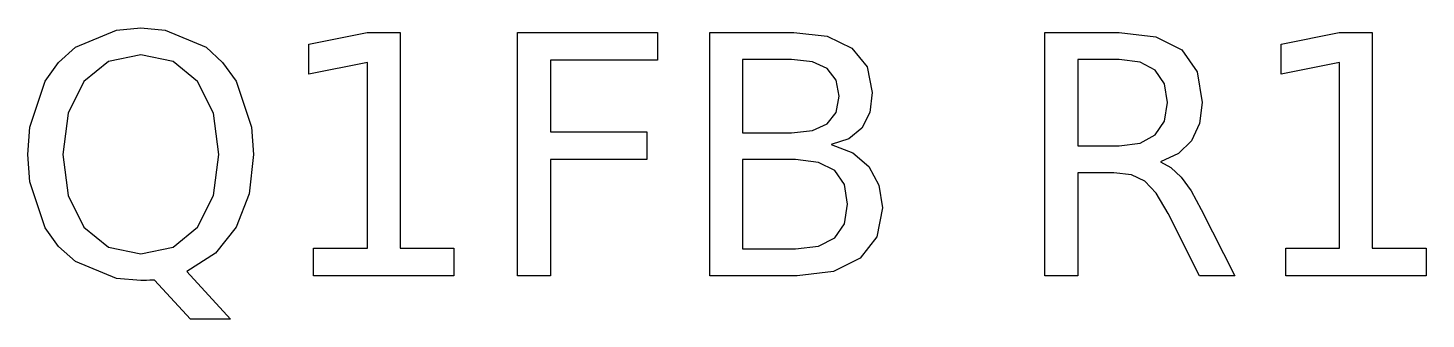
# Model space of a CAD drawing. Header units: millimetres. Extents: x 2 to 12.6, y 2.4 to 4.6.
import ezdxf

# ---------------------------------------------------------------- set-up
doc = ezdxf.new("R2010")
doc.units = ezdxf.units.MM

msp = doc.modelspace()

# ---------------------------------------------------------------- linework, layer by layer
for points in [[(3.202, 2.759), (3.531, 2.4), (3.23, 2.4), (2.957, 2.695), (2.921, 2.693), (2.895, 2.691), (2.874, 2.69), (2.854, 2.69), (2.669, 2.706), (2.359, 2.836), (2.232, 2.949), (2.131, 3.09), (2.015, 3.438), (2, 3.644), (2.015, 3.851), (2.131, 4.199), (2.232, 4.34), (2.359, 4.454), (2.669, 4.584), (2.854, 4.6), (3.037, 4.584), (3.347, 4.454), (3.472, 4.34), (3.574, 4.199), (3.69, 3.851), (3.704, 3.644), (3.672, 3.347), (3.575, 3.095), (3.418, 2.897), (3.202, 2.759)], [(4.16, 2.935), (4.567, 2.935), (4.567, 4.34), (4.124, 4.251), (4.124, 4.478), (4.564, 4.567), (4.813, 4.567), (4.813, 2.935), (5.22, 2.935), (5.22, 2.726), (4.16, 2.726), (4.16, 2.935)], [(5.701, 4.567), (6.759, 4.567), (6.759, 4.357), (5.95, 4.357), (5.95, 3.814), (6.68, 3.814), (6.68, 3.605), (5.95, 3.605), (5.95, 2.726), (5.701, 2.726), (5.701, 4.567)], [(7.154, 4.567), (7.79, 4.567), (8.042, 4.537), (8.229, 4.448), (8.345, 4.305), (8.383, 4.112), (8.364, 3.96), (8.304, 3.843), (8.207, 3.762), (8.072, 3.718), (8.236, 3.657), (8.358, 3.553), (8.434, 3.413), (8.46, 3.241), (8.418, 3.022), (8.292, 2.86), (8.089, 2.759), (7.815, 2.726), (7.154, 2.726), (7.154, 4.567)], [(10.562, 3.589), (10.641, 3.546), (10.718, 3.473), (10.794, 3.368), (10.871, 3.229), (11.124, 2.726), (10.856, 2.726), (10.62, 3.198), (10.53, 3.352), (10.443, 3.443), (10.342, 3.489), (10.21, 3.504), (9.938, 3.504), (9.938, 2.726), (9.689, 2.726), (9.689, 4.567), (10.251, 4.567), (10.527, 4.534), (10.723, 4.435), (10.839, 4.269), (10.878, 4.036), (10.858, 3.877), (10.797, 3.748), (10.698, 3.651), (10.562, 3.589)], [(11.51, 2.935), (11.916, 2.935), (11.916, 4.34), (11.474, 4.251), (11.474, 4.478), (11.914, 4.567), (12.163, 4.567), (12.163, 2.935), (12.57, 2.935), (12.57, 2.726), (11.51, 2.726), (11.51, 2.935)], [(2.854, 4.398), (2.61, 4.347), (2.422, 4.196), (2.303, 3.957), (2.263, 3.644), (2.303, 3.333), (2.422, 3.094), (2.61, 2.943), (2.854, 2.892), (3.097, 2.943), (3.283, 3.094), (3.402, 3.333), (3.442, 3.644), (3.402, 3.957), (3.283, 4.196), (3.097, 4.347), (2.854, 4.398)], [(7.403, 4.362), (7.403, 3.807), (7.772, 3.807), (7.931, 3.824), (8.043, 3.875), (8.11, 3.962), (8.133, 4.085), (8.11, 4.206), (8.043, 4.293), (7.931, 4.345), (7.772, 4.362), (7.403, 4.362)], [(9.938, 4.362), (9.938, 3.709), (10.251, 3.709), (10.409, 3.729), (10.523, 3.792), (10.592, 3.895), (10.615, 4.036), (10.592, 4.178), (10.523, 4.28), (10.409, 4.342), (10.251, 4.362), (9.938, 4.362)], [(7.403, 3.605), (7.403, 2.93), (7.802, 2.93), (7.977, 2.951), (8.1, 3.014), (8.173, 3.119), (8.197, 3.268), (8.173, 3.418), (8.1, 3.523), (7.977, 3.584), (7.802, 3.605), (7.403, 3.605)]]:
    msp.add_lwpolyline(points, close=True)

doc.saveas('drawing.dxf')
